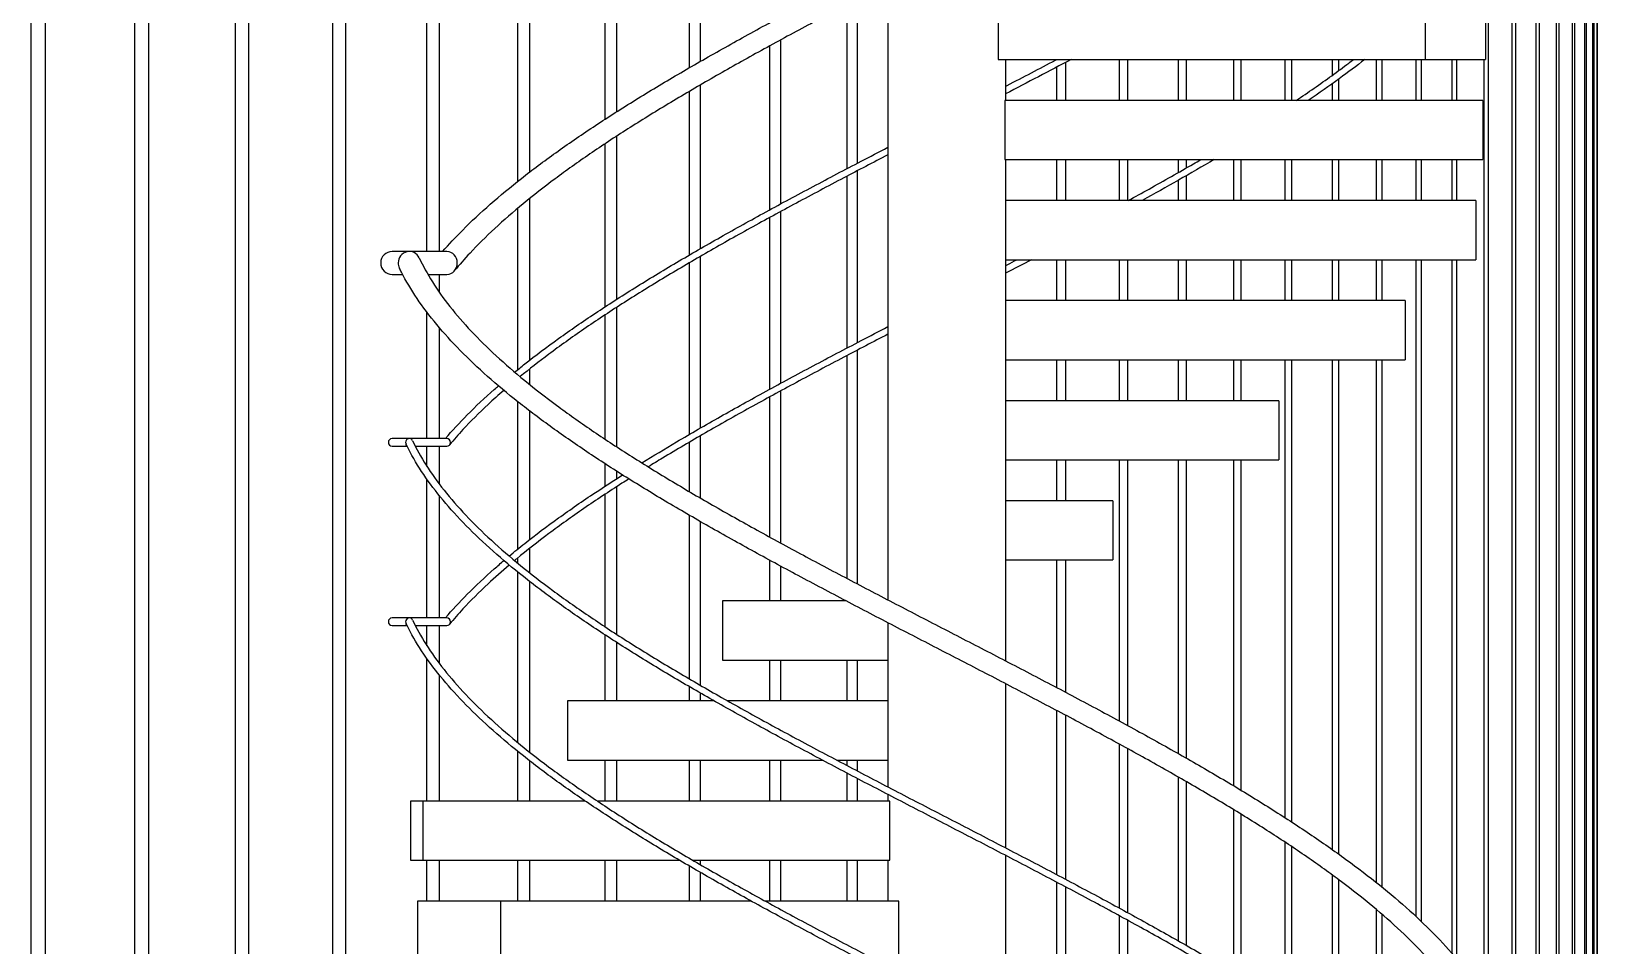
# Model space of a CAD drawing. Header units: millimetres. Extents: x 0 to 157650, y 0 to 89100.
# Drawn here: x 35565 to 38477, y 68605 to 70304 of the extents above; entities that cross this region are included whole.
import ezdxf

# ---------------------------------------------------------------- set-up
doc = ezdxf.new("R2010")
doc.units = ezdxf.units.MM
doc.header["$LTSCALE"] = 150
doc.layers.add('Visible', color=7, linetype='Continuous', lineweight=25)

msp = doc.modelspace()

# ---------------------------------------------------------------- linework, layer by layer
at = {"layer": 'Visible', "color": 9, "true_color": 0xc0c0c0}
for p, q in [((35565.3, 55508.9), (35565.3, 77170.4)), ((35591.2, 77170.4), (35591.2, 55508.9)), ((35758, 55508.9), (35758, 77170.4)), ((35783.1, 77170.4), (35783.1, 55508.9)), ((35944.9, 55508.9), (35944.9, 77170.4)), ((35969.2, 77170.4), (35969.2, 55508.9)), ((36125.8, 55508.9), (36125.8, 77170.4)), ((36149.4, 77170.4), (36149.4, 55508.9)), ((38400.4, 59508.9), (38400.4, 75020.4)), ((38404.8, 75020.4), (38404.8, 59508.9)), ((38430.5, 59508.9), (38430.5, 75020.4)), ((38433.9, 75020.4), (38433.9, 59508.9)), ((38453.1, 59508.9), (38453.1, 75020.4)), ((38455.5, 75020.4), (38455.5, 59508.9)), ((38468.2, 59508.9), (38468.2, 75020.4)), ((38469.7, 75020.4), (38469.7, 59508.9)), ((38476, 59508.9), (38476, 75020.4)), ((38476.4, 75020.4), (38476.4, 59508.9)), ((38477, 59508.9), (38477, 75020.4)), ((38363, 59508.9), (38363, 74988.2)), ((38368.4, 74994.2), (38368.4, 59508.9)), ((38324.5, 74945.5), (38324.5, 59508.9)), ((36300.8, 69894.6), (36300.8, 71553.4)), ((36323.6, 71553.4), (36323.6, 69894.6)), ((36469.6, 70025.2), (36469.6, 71367.4)), ((36491.6, 71367.4), (36491.6, 70042.3)), ((36632.3, 70140.8), (36632.3, 71367.4)), ((38318.1, 68356.6), (38318.1, 71284.1)), ((36653.4, 71181.4), (36653.4, 70154.3)), ((36788.5, 70236.2), (36788.5, 71181.4)), ((36808.8, 71181.4), (36808.8, 70247.8)), ((37157.4, 70995.4), (37157.4, 69247.3)), ((38273.3, 70508.1), (38273.3, 68496)), ((37081.7, 70048.8), (37081.7, 70353.8)), ((37100.3, 70363.5), (37100.3, 70058.5)), ((37362.6, 70361.4), (37362.6, 70251.4)), ((38156.3, 70361.4), (38156.3, 70251.4)), ((38268.3, 70361.4), (38268.3, 70251.4)), ((36938.4, 69972.3), (36938.4, 70277)), ((36957.8, 70287.6), (36957.8, 69982.8)), ((37362.6, 70251.4), (38156.3, 70251.4)), ((37376.5, 70251.4), (37376.5, 70175.4)), ((37471.8, 70175.4), (37471.8, 70237.6)), ((37487.7, 70245.9), (37487.7, 70175.4)), ((37588.3, 70175.4), (37588.3, 70251.4)), ((37603.2, 70251.4), (37603.2, 70175.4)), ((37697.8, 70175.4), (37697.8, 70251.4)), ((37711.8, 70251.4), (37711.8, 70175.4)), ((37800.4, 70175.4), (37800.4, 70251.4)), ((37813.5, 70251.4), (37813.5, 70175.4)), ((37895.9, 70175.4), (37895.9, 70251.4)), ((37908, 70251.4), (37908, 70175.4)), ((37984.3, 70222.5), (37984.3, 70251.4)), ((37995.5, 70251.4), (37995.5, 70230.7)), ((38065.6, 70175.4), (38065.6, 70251.4)), ((38075.8, 70251.4), (38075.8, 70175.4)), ((38139.6, 70175.4), (38139.6, 70251.4)), ((38148.9, 70251.4), (38148.9, 70175.4)), ((38156.3, 70251.4), (38268.3, 70251.4)), ((38206.4, 70175.4), (38206.4, 70251.4)), ((38214.8, 70251.4), (38214.8, 70175.4)), ((38266, 68508.7), (38266, 70251.4)), ((36808.8, 70204.1), (36808.8, 69899.9)), ((37984.3, 70175.4), (37984.3, 70206.9)), ((37995.5, 70214.9), (37995.5, 70175.4)), ((36788.5, 69888.1), (36788.5, 70192.2)), ((38263.5, 70175.4), (37375.1, 70175.4)), ((37375.1, 70175.4), (37375.1, 70065.4)), ((38263.5, 70175.4), (38263.5, 70065.4)), ((36632.3, 69792.2), (36632.3, 70095.1)), ((36653.4, 70108.9), (36653.4, 69805.8)), ((37375.1, 70065.4), (38263.5, 70065.4)), ((37376.5, 70065.4), (37376.5, 69133.8)), ((37471.8, 69989.4), (37471.8, 70065.4)), ((37487.7, 70065.4), (37487.7, 69989.4)), ((37588.3, 69989.4), (37588.3, 70065.4)), ((37603.2, 70065.4), (37603.2, 69989.4)), ((37697.8, 70041.6), (37697.8, 70065.4)), ((37711.8, 70065.4), (37711.8, 70049.6)), ((37800.4, 69989.4), (37800.4, 70065.4)), ((37813.5, 70065.4), (37813.5, 69989.4)), ((37895.9, 69989.4), (37895.9, 70065.4)), ((37908, 70065.4), (37908, 69989.4)), ((37984.3, 69989.4), (37984.3, 70065.4)), ((37995.5, 70065.4), (37995.5, 69989.4)), ((38065.6, 69989.4), (38065.6, 70065.4)), ((38075.8, 70065.4), (38075.8, 69989.4)), ((38139.6, 69989.4), (38139.6, 70065.4)), ((38148.9, 70065.4), (38148.9, 69989.4)), ((38206.4, 69989.4), (38206.4, 70065.4)), ((38214.8, 70065.4), (38214.8, 69989.4)), ((37081.7, 69715.5), (37081.7, 70034.7)), ((37100.3, 70044.4), (37100.3, 69725.2)), ((37697.8, 69989.4), (37697.8, 70027.2)), ((37711.8, 70035.2), (37711.8, 69989.4)), ((36469.6, 69675.2), (36469.6, 69975)), ((36491.6, 69993.1), (36491.6, 69692.6)), ((36957.8, 69968.6), (36957.8, 69649.5)), ((38250.5, 69989.4), (37376.5, 69989.4)), ((38250.5, 69989.4), (38250.5, 69879.4)), ((36938.4, 69639), (36938.4, 69958.1)), ((36267.9, 69894.6), (36236, 69894.6)), ((36338, 69894.6), (36267.9, 69894.6)), ((36808.8, 69885.4), (36808.8, 69566.5)), ((36236, 69852.2), (36255.4, 69852.2)), ((36302.3, 69852.2), (36338, 69852.2)), ((36323.6, 69852.2), (36323.6, 69819)), ((36788.5, 69554.8), (36788.5, 69873.6)), ((37376.5, 69879.4), (38250.5, 69879.4)), ((37471.8, 69803.4), (37471.8, 69879.4)), ((37487.7, 69879.4), (37487.7, 69803.4)), ((37588.3, 69803.4), (37588.3, 69879.4)), ((37603.2, 69879.4), (37603.2, 69803.4)), ((37697.8, 69803.4), (37697.8, 69879.4)), ((37711.8, 69879.4), (37711.8, 69803.4)), ((37800.4, 69803.4), (37800.4, 69879.4)), ((37813.5, 69879.4), (37813.5, 69803.4)), ((37895.9, 69803.4), (37895.9, 69879.4)), ((37908, 69879.4), (37908, 69803.4)), ((37984.3, 69803.4), (37984.3, 69879.4)), ((37995.5, 69879.4), (37995.5, 69803.4)), ((38065.6, 69803.4), (38065.6, 69879.4)), ((38075.8, 69879.4), (38075.8, 69803.4)), ((38139.6, 68658.7), (38139.6, 69879.4)), ((38148.9, 69879.4), (38148.9, 68650)), ((38206.4, 68589.9), (38206.4, 69879.4)), ((38214.8, 69879.4), (38214.8, 68580.1)), ((38118.9, 69803.4), (37376.5, 69803.4)), ((38118.9, 69803.4), (38118.9, 69693.4)), ((36300.8, 69547), (36300.8, 69781.6)), ((36632.3, 69545.6), (36632.3, 69777.1)), ((36653.4, 69790.8), (36653.4, 69531.7)), ((36323.6, 69753.3), (36323.6, 69547)), ((37100.3, 69711.1), (37100.3, 69277.1)), ((37081.7, 69286.9), (37081.7, 69701.4)), ((37376.5, 69693.4), (38118.9, 69693.4)), ((37471.8, 69617.4), (37471.8, 69693.4)), ((37487.7, 69693.4), (37487.7, 69617.4)), ((37588.3, 69617.4), (37588.3, 69693.4)), ((37603.2, 69693.4), (37603.2, 69617.4)), ((37697.8, 69617.4), (37697.8, 69693.4)), ((37711.8, 69693.4), (37711.8, 69617.4)), ((37800.4, 69617.4), (37800.4, 69693.4)), ((37813.5, 69693.4), (37813.5, 69617.4)), ((37895.9, 68842.5), (37895.9, 69693.4)), ((37908, 69693.4), (37908, 68834.7)), ((37984.3, 68783), (37984.3, 69693.4)), ((37995.5, 69693.4), (37995.5, 68775)), ((38065.6, 68722.1), (38065.6, 69693.4)), ((38075.8, 69693.4), (38075.8, 68713.9)), ((36491.6, 69676.3), (36491.6, 69647.6)), ((36938.4, 69363.7), (36938.4, 69624.7)), ((36957.8, 69635.3), (36957.8, 69353.1)), ((36469.6, 69341.8), (36469.6, 69615.5)), ((36491.6, 69598.4), (36491.6, 69359.2)), ((37884.5, 69617.4), (37376.5, 69617.4)), ((37884.5, 69617.4), (37884.5, 69507.4)), ((36267.9, 69547), (36236, 69547)), ((36236, 69533), (36263.7, 69533)), ((36338, 69547), (36267.9, 69547)), ((36278.9, 69533), (36338, 69533)), ((36300.8, 69495.2), (36300.8, 69533)), ((36323.6, 69533), (36323.6, 69462.7)), ((36788.5, 69448.4), (36788.5, 69540.3)), ((36808.8, 69552.1), (36808.8, 69436.6)), ((37376.5, 69507.4), (37884.5, 69507.4)), ((37471.8, 69431.4), (37471.8, 69507.4)), ((37487.7, 69507.4), (37487.7, 69431.4)), ((37588.3, 69022), (37588.3, 69507.4)), ((37603.2, 69507.4), (37603.2, 69013.8)), ((37697.8, 68961.4), (37697.8, 69507.4)), ((37711.8, 69507.4), (37711.8, 68953.4)), ((37800.4, 68901.8), (37800.4, 69507.4)), ((37813.5, 69507.4), (37813.5, 68893.9)), ((36632.3, 69458.8), (36632.3, 69499.9)), ((36653.4, 69486.3), (36653.4, 69472.5)), ((36300.8, 69213.7), (36300.8, 69471.2)), ((36653.4, 69457.5), (36653.4, 69183.2)), ((36323.6, 69441.1), (36323.6, 69213.7)), ((36632.3, 69196.9), (36632.3, 69443.7)), ((37575.6, 69431.4), (37376.5, 69431.4)), ((37575.6, 69431.4), (37575.6, 69321.4)), ((36788.5, 69100.4), (36788.5, 69404.5)), ((36808.8, 69392.8), (36808.8, 69088.6)), ((36491.6, 69343), (36491.6, 69297.7)), ((36469.6, 69315.4), (36469.6, 69325.3)), ((36938.4, 69245.4), (36938.4, 69320.6)), ((36957.8, 69310.1), (36957.8, 69245.4)), ((37376.5, 69321.4), (37575.6, 69321.4)), ((37471.8, 69084.1), (37471.8, 69321.4)), ((37487.7, 69321.4), (37487.7, 69075.7)), ((36469.6, 68982), (36469.6, 69298.8)), ((36491.6, 69281.4), (36491.6, 68964.4)), ((37079.7, 69245.4), (36850.4, 69245.4)), ((36850.4, 69245.4), (36850.4, 69135.4)), ((36267.9, 69213.7), (36236, 69213.7)), ((36338, 69213.7), (36267.9, 69213.7)), ((36236, 69199.7), (36263.7, 69199.7)), ((36278.9, 69199.7), (36338, 69199.7)), ((36300.8, 69161.9), (36300.8, 69199.7)), ((36323.6, 69199.7), (36323.6, 69129.3)), ((37157.4, 69204.8), (37157.4, 68899.7)), ((36632.3, 69059.4), (36632.3, 69181.8)), ((36653.4, 69168.2), (36653.4, 69059.4)), ((36300.8, 68873.4), (36300.8, 69137.9)), ((36850.4, 69135.4), (37157.4, 69135.4)), ((36938.4, 69059.4), (36938.4, 69135.4)), ((36957.8, 69135.4), (36957.8, 69059.4)), ((37081.7, 69059.4), (37081.7, 69135.4)), ((37100.3, 69135.4), (37100.3, 69059.4)), ((36323.6, 69107.7), (36323.6, 68873.4)), ((36788.5, 69059.4), (36788.5, 69085.9)), ((36808.8, 69074.2), (36808.8, 69059.4)), ((37376.5, 69091.4), (37376.5, 68786.3)), ((36834.6, 69059.4), (36562.3, 69059.4)), ((36562.3, 69059.4), (36562.3, 68949.4)), ((37157.4, 69059.4), (36860, 69059.4)), ((37471.8, 68736.5), (37471.8, 69041.4)), ((37487.7, 69033), (37487.7, 68728.1)), ((37588.3, 68674.2), (37588.3, 68979)), ((36469.6, 68873.4), (36469.6, 68965.5)), ((37603.2, 68970.8), (37603.2, 68666.1)), ((36491.6, 68948.1), (36491.6, 68873.4)), ((36562.3, 68949.4), (37035.9, 68949.4)), ((36632.3, 68873.4), (36632.3, 68949.4)), ((36653.4, 68949.4), (36653.4, 68873.4)), ((36788.5, 68873.4), (36788.5, 68949.4)), ((36808.8, 68949.4), (36808.8, 68873.4)), ((36938.4, 68873.4), (36938.4, 68949.4)), ((36957.8, 68949.4), (36957.8, 68873.4)), ((37062.6, 68949.4), (37157.4, 68949.4)), ((37081.7, 68939.3), (37081.7, 68949.4)), ((37081.7, 68873.4), (37081.7, 68925.2)), ((37100.3, 68949.4), (37100.3, 68929.6)), ((37100.3, 68915.5), (37100.3, 68873.4)), ((37697.8, 68613.5), (37697.8, 68917.8)), ((37711.8, 68909.8), (37711.8, 68605.5)), ((36270.4, 68873.4), (36270.4, 68763.4)), ((36292.8, 68873.4), (36270.4, 68873.4)), ((36594.9, 68873.4), (36292.8, 68873.4)), ((36292.8, 68873.4), (36292.8, 68763.4)), ((37161.5, 68873.4), (36617.5, 68873.4)), ((37157.4, 68885.7), (37157.4, 68873.4)), ((37161.5, 68763.4), (37161.5, 68873.4)), ((37800.4, 68553.6), (37800.4, 68857.4)), ((37813.5, 68849.4), (37813.5, 68545.7)), ((37895.9, 68493.9), (37895.9, 68796.9)), ((37908, 68788.8), (37908, 68486)), ((36270.4, 68763.4), (36292.8, 68763.4)), ((36292.8, 68763.4), (36770, 68763.4)), ((36300.8, 68687.4), (36300.8, 68763.4)), ((36323.6, 68763.4), (36323.6, 68687.4)), ((36469.6, 68687.4), (36469.6, 68763.4)), ((36491.6, 68763.4), (36491.6, 68687.4)), ((36632.3, 68687.4), (36632.3, 68763.4)), ((36653.4, 68763.4), (36653.4, 68687.4)), ((36788.5, 68687.4), (36788.5, 68752.5)), ((36794.8, 68763.4), (37161.5, 68763.4)), ((36808.8, 68763.4), (36808.8, 68755.3)), ((36938.4, 68687.4), (36938.4, 68763.4)), ((36957.8, 68763.4), (36957.8, 68687.4)), ((37081.7, 68687.4), (37081.7, 68763.4)), ((37100.3, 68763.4), (37100.3, 68687.4)), ((37157.4, 68763.4), (37157.4, 68687.4)), ((37376.5, 68772.3), (37376.5, 68453)), ((36808.8, 68740.8), (36808.8, 68687.4)), ((37471.8, 68403.1), (37471.8, 68722.4)), ((37984.3, 68433.8), (37984.3, 68735.5)), ((37995.5, 68727.3), (37995.5, 68425.7)), ((37487.7, 68714), (37487.7, 68394.8)), ((36437.4, 68687.4), (36283.4, 68687.4)), ((36283.4, 68687.4), (36283.4, 68577.4)), ((36903.7, 68687.4), (36437.4, 68687.4)), ((36437.4, 68687.4), (36437.4, 68577.4)), ((37178.1, 68687.4), (36929.7, 68687.4)), ((37178.1, 68577.4), (37178.1, 68687.4)), ((37588.3, 68340.9), (37588.3, 68660)), ((38065.6, 68372.1), (38065.6, 68672)), ((38075.8, 68663.2), (38075.8, 68363.8)), ((37603.2, 68651.9), (37603.2, 68332.8))]:
    msp.add_line(p, q, dxfattribs=at)
for centre, radius in [((36236, 69873.4), 21.2), ((36236, 69540), 7), ((36236, 69206.7), 7)]:
    msp.add_arc(centre, radius, 90, 270, dxfattribs=at)
for centre, major_axis, ratio, start_param, end_param in [((36267.9, 69873.4), (0, 21.2), 0.969031, 5.163107, 7.853982), ((36338, 69873.4), (0, 21.2), 0.90105, 4.712389, 6.283185), ((36267.9, 69873.4), (0, 21.2), 0.969031, 1.570796, 2.036145), ((36338, 69873.4), (0, -21.2), 0.90105, 0, 1.570796), ((36267.9, 69540), (0, 7), 0.969031, 5.168054, 7.853982), ((36267.9, 69540), (0, 7), 0.969031, 1.570796, 2.031292), ((36338, 69540), (0, 7), 0.90105, 4.712389, 6.283185), ((36338, 69540), (0, -7), 0.90105, 0, 1.570796), ((36267.9, 69206.7), (0, 7), 0.969031, 5.168054, 7.853982), ((36338, 69206.7), (0, 7), 0.90105, 4.712389, 6.283185), ((36267.9, 69206.7), (0, 7), 0.969031, 1.570796, 2.031292), ((36338, 69206.7), (0, -7), 0.90105, 0, 1.570796)]:
    msp.add_ellipse(centre, major_axis=major_axis, ratio=ratio, start_param=start_param, end_param=end_param, dxfattribs=at)
for points, knots in [([(36329.8, 69894.6), (36341.5, 69907.9), (36353.9, 69921.3), (36383.2, 69950.6), (36400.3, 69966.6), (36436.8, 69998.6), (36456.1, 70014.6), (36496.7, 70046.5), (36518.1, 70062.4), (36562.5, 70094.2), (36585.6, 70110.1), (36633.5, 70141.8), (36658.3, 70157.7), (36709.3, 70189.3), (36735.5, 70205.1), (36789.2, 70236.7), (36816.6, 70252.4), (36872.6, 70283.9), (36901.1, 70299.7), (36958.8, 70331.2), (36988.1, 70346.9), (37047.3, 70378.3), (37077.1, 70394), (37123.9, 70418.4), (37140.6, 70427.1), (37157.4, 70435.8)], [1.422228, 1.422228, 1.422228, 1.422228, 10.006966, 10.006966, 20.366936, 20.366936, 30.730318, 30.730318, 41.086166, 41.086166, 51.428656, 51.428656, 61.755594, 61.755594, 72.066761, 72.066761, 82.362863, 82.362863, 92.644934, 92.644934, 102.914025, 102.914025, 113.171055, 113.171055, 118.862209, 118.862209, 118.862209, 118.862209]), ([(37157.4, 70393.4), (37133.5, 70380.9), (37109.6, 70368.5), (37056.3, 70340.4), (37026.8, 70324.8), (36968.7, 70293.6), (36940, 70277.9), (36883.6, 70246.8), (36855.9, 70231.2), (36801.7, 70200.1), (36775.2, 70184.5), (36723.6, 70153.4), (36698.5, 70137.9), (36649.9, 70106.9), (36626.4, 70091.4), (36581.3, 70060.5), (36559.6, 70045), (36518.2, 70014.2), (36498.4, 69998.8), (36461.1, 69968.1), (36443.4, 69952.7), (36410.4, 69922.2), (36395, 69906.9), (36370.6, 69880.8), (36361, 69869.9), (36352, 69859.1)], [533.511045, 533.511045, 533.511045, 533.511045, 541.64768, 541.64768, 551.853133, 551.853133, 562.047503, 562.047503, 572.230187, 572.230187, 582.400381, 582.400381, 592.557129, 592.557129, 602.699423, 602.699423, 612.82642, 612.82642, 622.937836, 622.937836, 633.034652, 633.034652, 643.120272, 643.120272, 650.350486, 650.350486, 650.350486, 650.350486]), ([(37498, 70251.4), (37477.9, 70240.7), (37457.7, 70230.1), (37417.2, 70208.9), (37396.9, 70198.3), (37376.5, 70187.7)], [492.694696, 492.694696, 492.694696, 492.694696, 499.647265, 499.647265, 506.556144, 506.556144, 506.556144, 506.556144]), ([(37376.5, 70201.7), (37377.5, 70202.3), (37378.5, 70202.8), (37409.6, 70219), (37439.5, 70234.6), (37469.9, 70250.6), (37470.6, 70251), (37471.3, 70251.4)], [142.888638, 142.888638, 142.888638, 142.888638, 143.230907, 143.230907, 153.451196, 153.451196, 153.697756, 153.697756, 153.697756, 153.697756]), ([(37916.4, 70175.4), (37927.7, 70182.9), (37938.8, 70190.5), (37972.2, 70213.6), (37993.8, 70229.2), (38017.3, 70247), (38020.2, 70249.2), (38023.1, 70251.4)], [209.746978, 209.746978, 209.746978, 209.746978, 214.69141, 214.69141, 224.88201, 224.88201, 226.317145, 226.317145, 226.317145, 226.317145]), ([(38044, 70251.4), (38028.7, 70239.5), (38012.9, 70227.6), (37978.1, 70202.3), (37958.9, 70188.8), (37939.1, 70175.4)], [420.152555, 420.152555, 420.152555, 420.152555, 427.906366, 427.906366, 436.678212, 436.678212, 436.678212, 436.678212]), ([(36463.9, 69670.5), (36470, 69675.5), (36476.3, 69680.6), (36502.6, 69701.4), (36523.6, 69717.1), (36567.3, 69748.6), (36590.2, 69764.3), (36637.4, 69795.7), (36661.9, 69811.5), (36712.3, 69842.9), (36738.3, 69858.6), (36791.4, 69889.9), (36818.7, 69905.6), (36874.2, 69937), (36902.5, 69952.7), (36959.9, 69984.1), (36989.1, 69999.7), (37048, 70031.1), (37077.8, 70046.7), (37124.2, 70071), (37140.8, 70079.7), (37157.4, 70088.3)], [27.260912, 27.260912, 27.260912, 27.260912, 30.54502, 30.54502, 40.812143, 40.812143, 51.074955, 51.074955, 61.332691, 61.332691, 71.585242, 71.585242, 81.832819, 81.832819, 92.075749, 92.075749, 102.314374, 102.314374, 112.548999, 112.548999, 118.184956, 118.184956, 118.184956, 118.184956]), ([(37157.4, 70074.3), (37130.1, 70060), (37102.8, 70045.8), (37046.1, 70016), (37016.6, 70000.3), (36958.4, 69969), (36929.7, 69953.4), (36873.2, 69922.2), (36845.5, 69906.5), (36791.2, 69875.3), (36764.6, 69859.7), (36712.8, 69828.4), (36687.7, 69812.8), (36638.9, 69781.6), (36615.3, 69766), (36569.9, 69734.8), (36548.1, 69719.3), (36508.7, 69689.8), (36490.9, 69676), (36473.9, 69662.1)], [531.260216, 531.260216, 531.260216, 531.260216, 540.551227, 540.551227, 550.768419, 550.768419, 560.981952, 560.981952, 571.191625, 571.191625, 581.397172, 581.397172, 591.59827, 591.59827, 601.794583, 601.794583, 611.985827, 611.985827, 621.059015, 621.059015, 621.059015, 621.059015]), ([(37604.3, 69989.4), (37617.3, 69996.5), (37630.2, 70003.6), (37671.1, 70026.4), (37698.7, 70042), (37730.2, 70060.2), (37734.6, 70062.8), (37739.1, 70065.4)], [169.230935, 169.230935, 169.230935, 169.230935, 173.881006, 173.881006, 184.090182, 184.090182, 185.782625, 185.782625, 185.782625, 185.782625]), ([(37763.9, 70065.4), (37742.3, 70052.7), (37720.2, 70039.9), (37675.6, 70014.6), (37653, 70002), (37630.2, 69989.4)], [460.617206, 460.617206, 460.617206, 460.617206, 468.929525, 468.929525, 477.162472, 477.162472, 477.162472, 477.162472]), ([(36286.4, 69882.6), (36293.3, 69867.8), (36301.5, 69852.9), (36320.5, 69822.8), (36331.3, 69807.6), (36355.4, 69777.1), (36368.6, 69761.9), (36397.4, 69731.4), (36412.9, 69716.1), (36446.1, 69685.6), (36463.8, 69670.3), (36501.3, 69639.6), (36521.1, 69624.2), (36562.6, 69593.5), (36584.3, 69578.1), (36629.5, 69547.3), (36653, 69531.8), (36701.5, 69500.9), (36726.6, 69485.4), (36778.2, 69454.4), (36804.6, 69438.9), (36858.8, 69407.9), (36886.5, 69392.3), (36942.8, 69361.2), (36971.4, 69345.6), (37029.5, 69314.5), (37058.9, 69298.9), (37118.2, 69267.7), (37148.1, 69252.1), (37208.3, 69220.9), (37238.5, 69205.2), (37299, 69174), (37329.3, 69158.3), (37389.6, 69127.1), (37419.7, 69111.4), (37479.5, 69080.1), (37509.2, 69064.4), (37567.9, 69033), (37596.9, 69017.3), (37654.1, 68985.9), (37682.3, 68970.2), (37737.6, 68938.8), (37764.7, 68923), (37817.6, 68891.6), (37843.4, 68875.8), (37893.5, 68844.2), (37917.8, 68828.4), (37964.8, 68796.8), (37987.5, 68780.9), (38030.9, 68749.2), (38051.7, 68733.3), (38091.3, 68701.5), (38110.1, 68685.5), (38145.5, 68653.5), (38162.2, 68637.5), (38193.1, 68605.4), (38207.4, 68589.2), (38233.6, 68557), (38245.5, 68540.8), (38266.6, 68508.3), (38275.9, 68492.1), (38291.8, 68459.6), (38298.5, 68443.3), (38309, 68410.8), (38313, 68394.5), (38317.9, 68363), (38319.2, 68347.6), (38319.2, 68316.2), (38317.8, 68300.1), (38312.5, 68268), (38308.5, 68251.9), (38297.9, 68219.9), (38291.3, 68203.8), (38277.5, 68175.8), (38270.8, 68163.9), (38263.5, 68151.9)], [0, 0, 0, 0, 10.007434, 10.007434, 20.187538, 20.187538, 30.309547, 30.309547, 40.40078, 40.40078, 50.482667, 50.482667, 60.56869, 60.56869, 70.666121, 70.666121, 80.778196, 80.778196, 90.905813, 90.905813, 101.048656, 101.048656, 111.205878, 111.205878, 121.376478, 121.376478, 131.559511, 131.559511, 141.754183, 141.754183, 151.959903, 151.959903, 162.176296, 162.176296, 172.403218, 172.403218, 182.640753, 182.640753, 192.889218, 192.889218, 203.149158, 203.149158, 213.421339, 213.421339, 223.706713, 223.706713, 234.006339, 234.006339, 244.321201, 244.321201, 254.651848, 254.651848, 264.997721, 264.997721, 275.355982, 275.355982, 285.719712, 285.719712, 296.075716, 296.075716, 306.403208, 306.403208, 316.676397, 316.676397, 326.874323, 326.874323, 336.456218, 336.456218, 346.531645, 346.531645, 356.607249, 356.607249, 366.731646, 366.731646, 374.335099, 374.335099, 374.335099, 374.335099]), ([(38239.2, 68191.9), (38244.4, 68201.8), (38249.1, 68211.6), (38259.6, 68236.5), (38264.6, 68251.5), (38272.2, 68281.5), (38274.7, 68296.6), (38277.1, 68326.8), (38277, 68342), (38274.1, 68372.3), (38271.3, 68387.6), (38263.1, 68418), (38257.7, 68433.3), (38244.2, 68463.8), (38236.2, 68479.1), (38217.7, 68509.6), (38207.1, 68524.8), (38183.7, 68555.3), (38170.8, 68570.5), (38142.7, 68601), (38127.5, 68616.3), (38094.9, 68646.8), (38077.5, 68662.1), (38040.6, 68692.7), (38021, 68708.1), (37980.1, 68738.8), (37958.6, 68754.2), (37913.9, 68785.1), (37890.7, 68800.5), (37842.6, 68831.4), (37817.7, 68846.9), (37766.5, 68877.9), (37740.2, 68893.4), (37686.4, 68924.4), (37658.9, 68940), (37602.8, 68971.1), (37574.3, 68986.6), (37516.5, 69017.8), (37487.2, 69033.4), (37428, 69064.5), (37398.1, 69080.2), (37338.1, 69111.4), (37307.9, 69127), (37247.4, 69158.2), (37217.1, 69173.9), (37156.7, 69205.2), (37126.6, 69220.8), (37066.7, 69252.1), (37036.9, 69267.8), (36978.1, 69299.2), (36948.9, 69314.9), (36891.5, 69346.3), (36863.2, 69362), (36807.6, 69393.4), (36780.3, 69409.1), (36727.1, 69440.6), (36701.1, 69456.4), (36650.6, 69487.9), (36626, 69503.7), (36578.6, 69535.4), (36555.7, 69551.2), (36511.7, 69582.9), (36490.7, 69598.8), (36450.5, 69630.6), (36431.4, 69646.6), (36395.4, 69678.6), (36378.5, 69694.6), (36346.9, 69726.7), (36332.3, 69742.8), (36305.4, 69775.1), (36293.2, 69791.2), (36271.4, 69823.7), (36261.7, 69839.9), (36252, 69858.7), (36250.8, 69861.3), (36249.5, 69863.9)], [279.219767, 279.219767, 279.219767, 279.219767, 285.847297, 285.847297, 296.047798, 296.047798, 306.334322, 306.334322, 316.699596, 316.699596, 327.095856, 327.095856, 337.455155, 337.455155, 347.732138, 347.732138, 357.923222, 357.923222, 368.051563, 368.051563, 378.145568, 378.145568, 388.227774, 388.227774, 398.312682, 398.312682, 408.408284, 408.408284, 418.518256, 418.518256, 428.643738, 428.643738, 438.784533, 438.784533, 448.939838, 448.939838, 459.10866, 459.10866, 469.290036, 469.290036, 479.48315, 479.48315, 489.687378, 489.687378, 499.902319, 499.902319, 510.127795, 510.127795, 520.363859, 520.363859, 530.610795, 530.610795, 540.869118, 540.869118, 551.139565, 551.139565, 561.423066, 561.423066, 571.720671, 571.720671, 582.033393, 582.033393, 592.36187, 592.36187, 602.705753, 602.705753, 613.062608, 613.062608, 623.426205, 623.426205, 633.784333, 633.784333, 644.117222, 644.117222, 645.739361, 645.739361, 645.739361, 645.739361]), ([(37376.5, 69868.4), (37377.5, 69868.9), (37378.5, 69869.5), (37385.5, 69873.1), (37391.6, 69876.2), (37397.6, 69879.4)], [142.888638, 142.888638, 142.888638, 142.888638, 143.230907, 143.230907, 145.278322, 145.278322, 145.278322, 145.278322]), ([(36700.2, 69501.9), (36721.2, 69514.9), (36742.8, 69527.9), (36791.4, 69556.6), (36818.7, 69572.3), (36874.2, 69603.7), (36902.5, 69619.4), (36959.9, 69650.7), (36989.1, 69666.4), (37048, 69697.7), (37077.8, 69713.4), (37124.2, 69737.7), (37140.8, 69746.3), (37157.4, 69755)], [63.091909, 63.091909, 63.091909, 63.091909, 71.585242, 71.585242, 81.832819, 81.832819, 92.075749, 92.075749, 102.314374, 102.314374, 112.548999, 112.548999, 118.184956, 118.184956, 118.184956, 118.184956]), ([(37157.4, 69740.9), (37130.1, 69726.7), (37102.8, 69712.5), (37046.1, 69682.6), (37016.6, 69667), (36958.4, 69635.7), (36929.7, 69620.1), (36873.2, 69588.8), (36845.5, 69573.2), (36791.2, 69541.9), (36764.6, 69526.3), (36729.8, 69505.3), (36720.9, 69499.9), (36712.1, 69494.5)], [531.260216, 531.260216, 531.260216, 531.260216, 540.551227, 540.551227, 550.768419, 550.768419, 560.981952, 560.981952, 571.191625, 571.191625, 581.397172, 581.397172, 584.930257, 584.930257, 584.930257, 584.930257]), ([(36335.2, 69547), (36347.7, 69561.7), (36361.2, 69576.4), (36391.3, 69606.8), (36408.1, 69622.6), (36428.5, 69640.6), (36431.1, 69642.8), (36433.6, 69645.1)], [0.480061, 0.480061, 0.480061, 0.480061, 10.007216, 10.007216, 20.275547, 20.275547, 21.734426, 21.734426, 21.734426, 21.734426]), ([(36443.6, 69636.6), (36433.5, 69627.9), (36423.8, 69619.1), (36397.7, 69594.8), (36382.1, 69579.3), (36358.9, 69554.3), (36350.5, 69544.8), (36342.6, 69535.3)], [626.613814, 626.613814, 626.613814, 626.613814, 632.353158, 632.353158, 642.53076, 642.53076, 648.777788, 648.777788, 648.777788, 648.777788]), ([(38247.7, 67845.5), (38254.4, 67857.4), (38260.3, 67869.3), (38272.1, 67896.6), (38277.4, 67912.1), (38285.6, 67943), (38288.3, 67958.4), (38291.2, 67989.3), (38291.3, 68004.8), (38288.9, 68035.8), (38286.3, 68051.3), (38278.6, 68082.4), (38273.4, 68097.9), (38260.3, 68128.9), (38252.5, 68144.5), (38234.4, 68175.5), (38224, 68191), (38200.9, 68222), (38188.1, 68237.5), (38160.2, 68268.6), (38145.1, 68284.1), (38112.6, 68315.1), (38095.2, 68330.7), (38058.3, 68361.8), (38038.9, 68377.3), (37997.9, 68408.4), (37976.5, 68424), (37931.8, 68455.1), (37908.6, 68470.7), (37860.5, 68501.9), (37835.6, 68517.5), (37784.4, 68548.6), (37758.1, 68564.3), (37704.3, 68595.5), (37676.8, 68611.1), (37620.8, 68642.3), (37592.2, 68657.9), (37534.4, 68689.2), (37505.1, 68704.8), (37445.9, 68736.1), (37416, 68751.7), (37355.9, 68783), (37325.7, 68798.6), (37265.2, 68829.9), (37234.9, 68845.6), (37174.5, 68876.8), (37144.3, 68892.5), (37084.4, 68923.8), (37054.6, 68939.5), (36995.6, 68970.8), (36966.5, 68986.4), (36908.9, 69017.8), (36880.6, 69033.4), (36825, 69064.8), (36797.7, 69080.5), (36744.3, 69111.8), (36718.3, 69127.5), (36667.7, 69158.9), (36643.1, 69174.6), (36595.6, 69206), (36572.7, 69221.7), (36528.7, 69253.1), (36507.6, 69268.9), (36467.5, 69300.3), (36448.4, 69316.1), (36412.3, 69347.6), (36395.4, 69363.4), (36363.8, 69394.9), (36349.1, 69410.7), (36322.2, 69442.3), (36309.9, 69458.2), (36287.9, 69489.8), (36278.1, 69505.7), (36266.9, 69526.7), (36264.3, 69531.8), (36261.8, 69536.9)], [278.138873, 278.138873, 278.138873, 278.138873, 285.976569, 285.976569, 296.190789, 296.190789, 306.432457, 306.432457, 316.699396, 316.699396, 326.977431, 326.977431, 337.245995, 337.245995, 347.48991, 347.48991, 357.70603, 357.70603, 367.900443, 367.900443, 378.082175, 378.082175, 388.258998, 388.258998, 398.436142, 398.436142, 408.616568, 408.616568, 418.801671, 418.801671, 428.991911, 428.991911, 439.187256, 439.187256, 449.387444, 449.387444, 459.592142, 459.592142, 469.801024, 469.801024, 480.01381, 480.01381, 490.230287, 490.230287, 500.450312, 500.450312, 510.67382, 510.67382, 520.900822, 520.900822, 531.131403, 531.131403, 541.365726, 541.365726, 551.604026, 551.604026, 561.846601, 561.846601, 572.09379, 572.09379, 582.345926, 582.345926, 592.603232, 592.603232, 602.865638, 602.865638, 613.132452, 613.132452, 623.401845, 623.401845, 633.670154, 633.670154, 643.931268, 643.931268, 647.25474, 647.25474, 647.25474, 647.25474]), ([(36274, 69543.1), (36281.2, 69528), (36289.6, 69512.8), (36309.1, 69482.1), (36320.2, 69466.6), (36344.8, 69435.6), (36358.4, 69420.1), (36387.7, 69389), (36403.6, 69373.5), (36437.4, 69342.4), (36455.5, 69326.9), (36493.6, 69295.8), (36513.7, 69280.3), (36555.9, 69249.1), (36577.9, 69233.6), (36623.7, 69202.4), (36647.4, 69186.8), (36696.5, 69155.7), (36721.9, 69140.1), (36773.9, 69108.9), (36800.6, 69093.3), (36855.1, 69062), (36883, 69046.4), (36939.6, 69015.2), (36968.4, 68999.6), (37026.7, 68968.3), (37056.2, 68952.7), (37115.7, 68921.4), (37145.8, 68905.8), (37206, 68874.5), (37236.3, 68858.9), (37296.8, 68827.6), (37327.1, 68811.9), (37387.4, 68780.6), (37417.5, 68765), (37477.2, 68733.7), (37506.8, 68718), (37565.4, 68686.7), (37594.3, 68671), (37651.3, 68639.7), (37679.3, 68624), (37734.3, 68592.7), (37761.2, 68577), (37813.7, 68545.6), (37839.4, 68529.9), (37889, 68498.5), (37913.1, 68482.8), (37959.6, 68451.4), (37981.9, 68435.7), (38024.8, 68404.3), (38045.3, 68388.5), (38084.2, 68357.1), (38102.7, 68341.3), (38137.3, 68309.8), (38153.6, 68294), (38183.8, 68262.4), (38197.7, 68246.6), (38223.2, 68215), (38234.7, 68199.1), (38255.1, 68167.5), (38264.1, 68151.6), (38279.4, 68119.9), (38285.8, 68104.1), (38295.8, 68072.4), (38299.5, 68056.5), (38303.9, 68026.8), (38305, 68012.9), (38305, 67983.2), (38303.6, 67967.4), (38298.3, 67935.8), (38294.3, 67920), (38283.7, 67888.5), (38277.1, 67872.7), (38265, 67848.7), (38260.6, 67840.5), (38255.8, 67832.3)], [0, 0, 0, 0, 10.007374, 10.007374, 20.215852, 20.215852, 30.405381, 30.405381, 40.584876, 40.584876, 50.761357, 50.761357, 60.939288, 60.939288, 71.121068, 71.121068, 81.307742, 81.307742, 91.499581, 91.499581, 101.696459, 101.696459, 111.89808, 111.89808, 122.104107, 122.104107, 132.314225, 132.314225, 142.528173, 142.528173, 152.74576, 152.74576, 162.966867, 162.966867, 173.191453, 173.191453, 183.41955, 183.41955, 193.651269, 193.651269, 203.886795, 203.886795, 214.126384, 214.126384, 224.370351, 224.370351, 234.619039, 234.619039, 244.872761, 244.872761, 255.131674, 255.131674, 265.39556, 265.39556, 275.663439, 275.663439, 285.932993, 285.932993, 296.199849, 296.199849, 306.457113, 306.457113, 316.696112, 316.696112, 326.909546, 326.909546, 335.849646, 335.849646, 346.02281, 346.02281, 356.19535, 356.19535, 366.385412, 366.385412, 371.691785, 371.691785, 371.691785, 371.691785]), ([(36453.7, 69328.7), (36463.1, 69336.6), (36472.8, 69344.4), (36502.6, 69368), (36523.6, 69383.8), (36567.3, 69415.2), (36590.2, 69431), (36630.2, 69457.6), (36647, 69468.5), (36664.2, 69479.4)], [25.431129, 25.431129, 25.431129, 25.431129, 30.54502, 30.54502, 40.812143, 40.812143, 51.074955, 51.074955, 58.201843, 58.201843, 58.201843, 58.201843]), ([(36676.1, 69472), (36671.8, 69469.3), (36667.5, 69466.6), (36638.9, 69448.3), (36615.3, 69432.7), (36569.9, 69401.5), (36548.1, 69385.9), (36506.4, 69354.8), (36486.5, 69339.2), (36466.3, 69322.6), (36465, 69321.4), (36463.7, 69320.3)], [589.824644, 589.824644, 589.824644, 589.824644, 591.59827, 591.59827, 601.794583, 601.794583, 611.985827, 611.985827, 622.171906, 622.171906, 622.897869, 622.897869, 622.897869, 622.897869]), ([(36335.2, 69213.7), (36347.7, 69228.4), (36361.2, 69243), (36391.3, 69273.5), (36408.1, 69289.2), (36431.8, 69310.1), (36437.7, 69315.2), (36443.7, 69320.3)], [0.480061, 0.480061, 0.480061, 0.480061, 10.007216, 10.007216, 20.275547, 20.275547, 23.606669, 23.606669, 23.606669, 23.606669]), ([(36453.7, 69311.9), (36440, 69300.3), (36426.9, 69288.7), (36397.7, 69261.5), (36382.1, 69246), (36358.9, 69221), (36350.5, 69211.5), (36342.6, 69202)], [624.731705, 624.731705, 624.731705, 624.731705, 632.353158, 632.353158, 642.53076, 642.53076, 648.777788, 648.777788, 648.777788, 648.777788]), ([(38149.4, 67385.4), (38157.1, 67393.1), (38164.4, 67400.9), (38185.6, 67424.1), (38198.5, 67439.6), (38221.9, 67470.6), (38232.3, 67486), (38250.8, 67516.9), (38258.7, 67532.4), (38272.1, 67563.3), (38277.4, 67578.7), (38285.6, 67609.6), (38288.3, 67625.1), (38291.2, 67656), (38291.3, 67671.5), (38288.9, 67702.5), (38286.3, 67718), (38278.6, 67749), (38273.4, 67764.6), (38260.3, 67795.6), (38252.5, 67811.1), (38234.4, 67842.1), (38224, 67857.7), (38200.9, 67888.7), (38188.1, 67904.2), (38160.2, 67935.2), (38145.1, 67950.8), (38112.6, 67981.8), (38095.2, 67997.3), (38058.3, 68028.4), (38038.9, 68044), (37997.9, 68075.1), (37976.5, 68090.6), (37931.8, 68121.8), (37908.6, 68137.4), (37860.5, 68168.5), (37835.6, 68184.1), (37784.4, 68215.3), (37758.1, 68230.9), (37704.3, 68262.1), (37676.8, 68277.8), (37620.8, 68309), (37592.2, 68324.6), (37534.4, 68355.8), (37505.1, 68371.5), (37445.9, 68402.7), (37416, 68418.4), (37355.9, 68449.6), (37325.7, 68465.3), (37265.2, 68496.6), (37234.9, 68512.2), (37174.5, 68543.5), (37144.3, 68559.2), (37084.4, 68590.5), (37054.6, 68606.1), (36995.6, 68637.4), (36966.5, 68653.1), (36908.9, 68684.4), (36880.6, 68700.1), (36825, 68731.4), (36797.7, 68747.1), (36744.3, 68778.5), (36718.3, 68794.2), (36667.7, 68825.5), (36643.1, 68841.3), (36595.6, 68872.6), (36572.7, 68888.4), (36528.7, 68919.8), (36507.6, 68935.5), (36467.5, 68967), (36448.4, 68982.7), (36412.3, 69014.3), (36395.4, 69030), (36363.8, 69061.6), (36349.1, 69077.4), (36322.2, 69109), (36309.9, 69124.8), (36287.9, 69156.5), (36278.1, 69172.3), (36266.9, 69193.3), (36264.3, 69198.5), (36261.8, 69203.6)], [250.337476, 250.337476, 250.337476, 250.337476, 255.425462, 255.425462, 265.602171, 265.602171, 275.783348, 275.783348, 285.976569, 285.976569, 296.190789, 296.190789, 306.432457, 306.432457, 316.699396, 316.699396, 326.977431, 326.977431, 337.245995, 337.245995, 347.48991, 347.48991, 357.70603, 357.70603, 367.900443, 367.900443, 378.082175, 378.082175, 388.258998, 388.258998, 398.436142, 398.436142, 408.616568, 408.616568, 418.801671, 418.801671, 428.991911, 428.991911, 439.187256, 439.187256, 449.387444, 449.387444, 459.592142, 459.592142, 469.801024, 469.801024, 480.01381, 480.01381, 490.230287, 490.230287, 500.450312, 500.450312, 510.67382, 510.67382, 520.900822, 520.900822, 531.131403, 531.131403, 541.365726, 541.365726, 551.604026, 551.604026, 561.846601, 561.846601, 572.09379, 572.09379, 582.345926, 582.345926, 592.603232, 592.603232, 602.865638, 602.865638, 613.132452, 613.132452, 623.401845, 623.401845, 633.670154, 633.670154, 643.931268, 643.931268, 647.25474, 647.25474, 647.25474, 647.25474]), ([(36274, 69209.8), (36281.2, 69194.6), (36289.6, 69179.5), (36309.1, 69148.8), (36320.2, 69133.3), (36344.8, 69102.2), (36358.4, 69086.7), (36387.7, 69055.7), (36403.6, 69040.2), (36437.4, 69009.1), (36455.5, 68993.6), (36493.6, 68962.5), (36513.7, 68946.9), (36555.9, 68915.8), (36577.9, 68900.2), (36623.7, 68869.1), (36647.4, 68853.5), (36696.5, 68822.3), (36721.9, 68806.7), (36773.9, 68775.5), (36800.6, 68759.9), (36855.1, 68728.7), (36883, 68713.1), (36939.6, 68681.9), (36968.4, 68666.2), (37026.7, 68635), (37056.2, 68619.3), (37115.7, 68588.1), (37145.8, 68572.4), (37206, 68541.2), (37236.3, 68525.5), (37296.8, 68494.2), (37327.1, 68478.6), (37387.4, 68447.3), (37417.5, 68431.6), (37477.2, 68400.3), (37506.8, 68384.7), (37565.4, 68353.4), (37594.3, 68337.7), (37651.3, 68306.4), (37679.3, 68290.7), (37734.3, 68259.3), (37761.2, 68243.7), (37813.7, 68212.3), (37839.4, 68196.6), (37889, 68165.2), (37913.1, 68149.5), (37959.6, 68118.1), (37981.9, 68102.4), (38024.8, 68070.9), (38045.3, 68055.2), (38084.2, 68023.7), (38102.7, 68008), (38137.3, 67976.4), (38153.6, 67960.7), (38183.8, 67929.1), (38197.7, 67913.3), (38223.2, 67881.7), (38234.7, 67865.8), (38255.1, 67834.1), (38264.1, 67818.3), (38279.4, 67786.6), (38285.8, 67770.7), (38295.8, 67739), (38299.5, 67723.2), (38303.9, 67693.4), (38305, 67679.6), (38305, 67649.9), (38303.6, 67634.1), (38298.3, 67602.5), (38294.3, 67586.7), (38283.7, 67555.1), (38277.1, 67539.4), (38261.2, 67507.8), (38252, 67492), (38231.1, 67460.5), (38219.3, 67444.7), (38194.5, 67414.4), (38181.6, 67399.9), (38167.7, 67385.4)], [0, 0, 0, 0, 10.007374, 10.007374, 20.215852, 20.215852, 30.405381, 30.405381, 40.584876, 40.584876, 50.761357, 50.761357, 60.939288, 60.939288, 71.121068, 71.121068, 81.307742, 81.307742, 91.499581, 91.499581, 101.696459, 101.696459, 111.89808, 111.89808, 122.104107, 122.104107, 132.314225, 132.314225, 142.528173, 142.528173, 152.74576, 152.74576, 162.966867, 162.966867, 173.191453, 173.191453, 183.41955, 183.41955, 193.651269, 193.651269, 203.886795, 203.886795, 214.126384, 214.126384, 224.370351, 224.370351, 234.619039, 234.619039, 244.872761, 244.872761, 255.131674, 255.131674, 265.39556, 265.39556, 275.663439, 275.663439, 285.932993, 285.932993, 296.199849, 296.199849, 306.457113, 306.457113, 316.696112, 316.696112, 326.909546, 326.909546, 335.849646, 335.849646, 346.02281, 346.02281, 356.19535, 356.19535, 366.385412, 366.385412, 376.601878, 376.601878, 386.84323, 386.84323, 396.271596, 396.271596, 396.271596, 396.271596])]:
    msp.add_open_spline(points, degree=3, knots=knots, dxfattribs=at)
msp.add_open_spline([(37424.5, 69879.4), (37408.5, 69871.1), (37392.5, 69862.7), (37376.5, 69854.4)], degree=3, dxfattribs=at)

doc.saveas('drawing.dxf')
